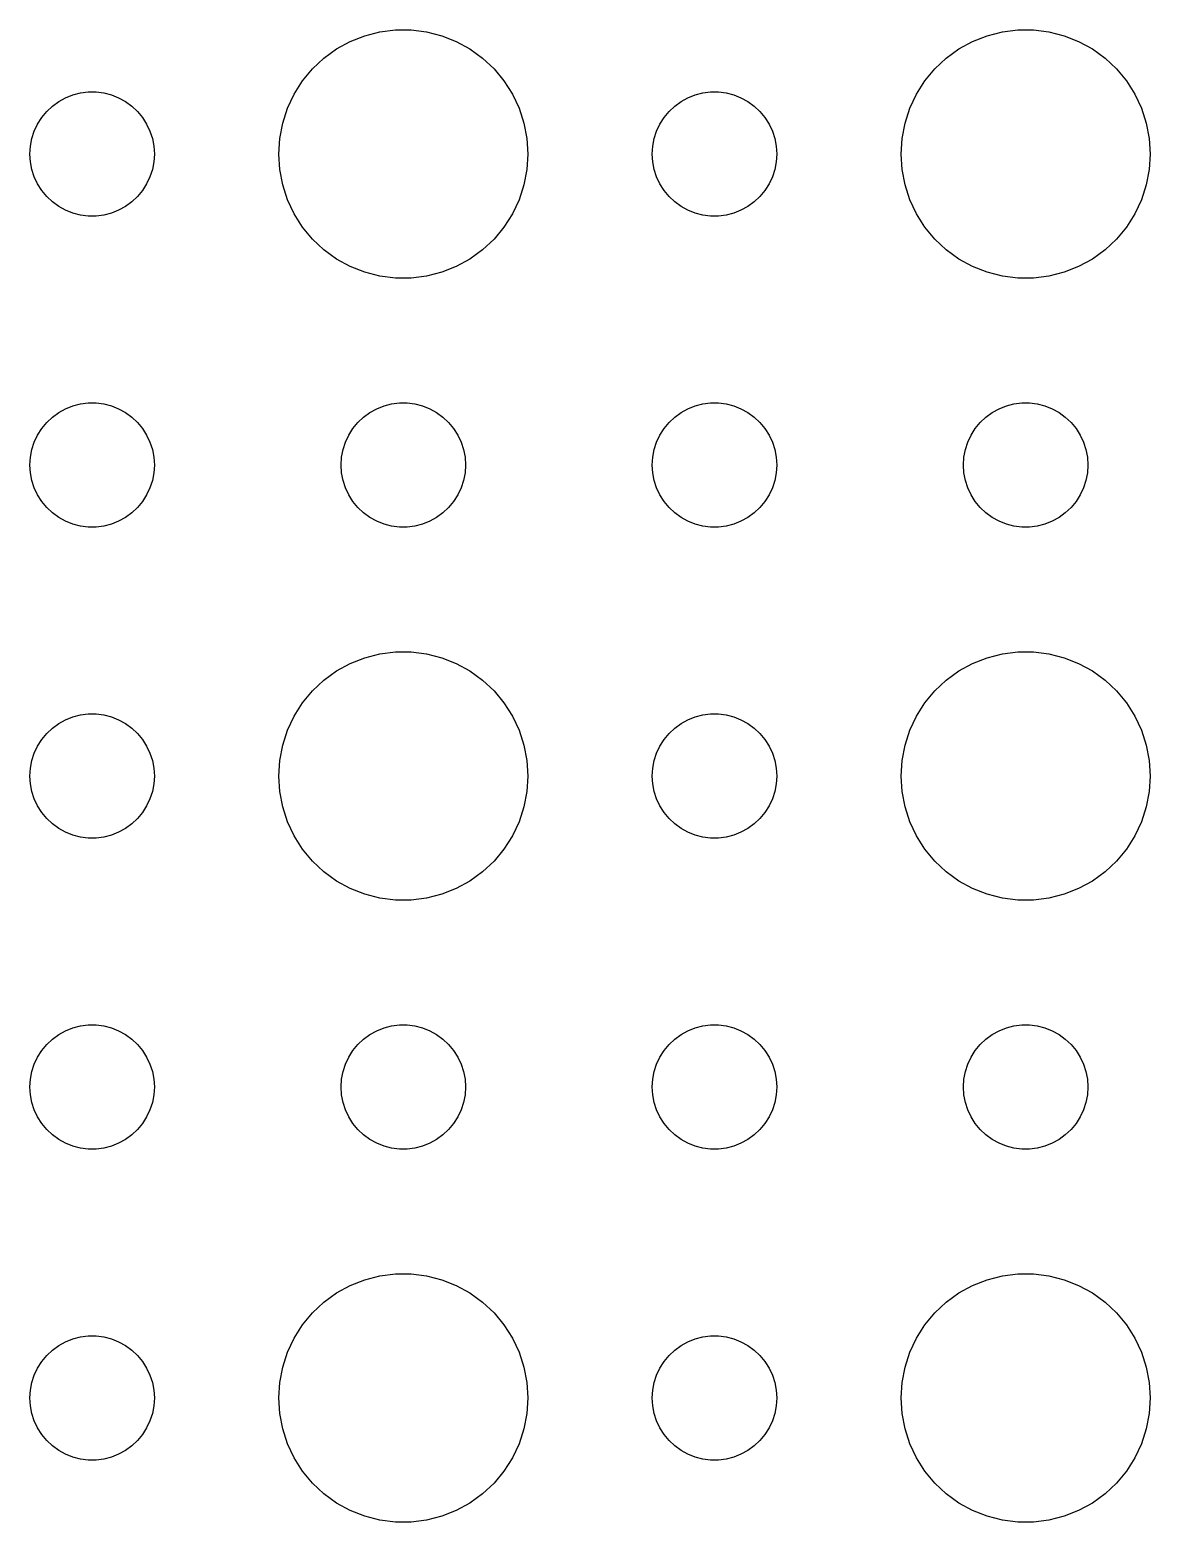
# Model space of a CAD drawing. Header units: metres. Extents: x -157 to 157, y -157 to 157.
# Drawn here: x -114 to -87, y -77.99 to -42.01 of the extents above; entities that cross this region are included whole.
import ezdxf

# ---------------------------------------------------------------- set-up
doc = ezdxf.new("R2010")
doc.units = ezdxf.units.M

msp = doc.modelspace()

# ---------------------------------------------------------------- linework, layer by layer
for p, q in [((-105.927, -42.1468), (-105.562, -42.0531)), ((-105.562, -42.0531), (-105.188, -42.0059)), ((-105.188, -42.0059), (-104.812, -42.0059)), ((-104.812, -42.0059), (-104.438, -42.0531)), ((-104.438, -42.0531), (-104.073, -42.1468)), ((-90.927, -42.1468), (-90.5621, -42.0531)), ((-90.5621, -42.0531), (-90.1884, -42.0059)), ((-90.1884, -42.0059), (-89.8116, -42.0059)), ((-89.8116, -42.0059), (-89.4379, -42.0531)), ((-89.4379, -42.0531), (-89.073, -42.1468)), ((-106.607, -42.467), (-106.277, -42.2855)), ((-106.277, -42.2855), (-105.927, -42.1468)), ((-104.073, -42.1468), (-103.723, -42.2855)), ((-103.723, -42.2855), (-103.393, -42.467)), ((-91.6075, -42.467), (-91.2773, -42.2855)), ((-91.2773, -42.2855), (-90.927, -42.1468)), ((-89.073, -42.1468), (-88.7227, -42.2855)), ((-88.7227, -42.2855), (-88.3925, -42.467)), ((-107.187, -42.9464), (-106.912, -42.6885)), ((-106.912, -42.6885), (-106.607, -42.467)), ((-103.393, -42.467), (-103.088, -42.6885)), ((-103.088, -42.6885), (-102.813, -42.9464)), ((-92.1869, -42.9464), (-91.9123, -42.6885)), ((-91.9123, -42.6885), (-91.6075, -42.467)), ((-88.3925, -42.467), (-88.0877, -42.6885)), ((-88.0877, -42.6885), (-87.8131, -42.9464)), ((-107.427, -43.2366), (-107.187, -42.9464)), ((-102.813, -42.9464), (-102.573, -43.2366)), ((-92.427, -43.2366), (-92.1869, -42.9464)), ((-87.8131, -42.9464), (-87.573, -43.2366)), ((-112.964, -43.5734), (-112.781, -43.5266)), ((-112.781, -43.5266), (-112.594, -43.503)), ((-112.594, -43.503), (-112.406, -43.503)), ((-112.406, -43.503), (-112.219, -43.5266)), ((-112.219, -43.5266), (-112.036, -43.5734)), ((-107.629, -43.5547), (-107.427, -43.2366)), ((-102.573, -43.2366), (-102.371, -43.5547)), ((-97.9635, -43.5734), (-97.7811, -43.5266)), ((-97.7811, -43.5266), (-97.5942, -43.503)), ((-97.5942, -43.503), (-97.4058, -43.503)), ((-97.4058, -43.503), (-97.2189, -43.5266)), ((-97.2189, -43.5266), (-97.0365, -43.5734)), ((-92.6289, -43.5547), (-92.427, -43.2366)), ((-87.573, -43.2366), (-87.3711, -43.5547)), ((-113.593, -43.9732), (-113.456, -43.8442)), ((-113.456, -43.8442), (-113.304, -43.7335)), ((-113.304, -43.7335), (-113.139, -43.6428)), ((-113.139, -43.6428), (-112.964, -43.5734)), ((-112.036, -43.5734), (-111.861, -43.6428)), ((-111.861, -43.6428), (-111.696, -43.7335)), ((-111.696, -43.7335), (-111.544, -43.8442)), ((-111.544, -43.8442), (-111.407, -43.9732)), ((-107.906, -44.2539), (-107.789, -43.8956)), ((-107.789, -43.8956), (-107.629, -43.5547)), ((-102.371, -43.5547), (-102.211, -43.8956)), ((-102.211, -43.8956), (-102.094, -44.2539)), ((-98.5934, -43.9732), (-98.4561, -43.8442)), ((-98.4561, -43.8442), (-98.3037, -43.7335)), ((-98.3037, -43.7335), (-98.1387, -43.6428)), ((-98.1387, -43.6428), (-97.9635, -43.5734)), ((-97.0365, -43.5734), (-96.8613, -43.6428)), ((-96.8613, -43.6428), (-96.6963, -43.7335)), ((-96.6963, -43.7335), (-96.5439, -43.8442)), ((-96.5439, -43.8442), (-96.4065, -43.9732)), ((-92.9057, -44.2539), (-92.7893, -43.8956)), ((-92.7893, -43.8956), (-92.6289, -43.5547)), ((-87.3711, -43.5547), (-87.2107, -43.8956)), ((-87.2107, -43.8956), (-87.0943, -44.2539)), ((-113.814, -44.2774), (-113.714, -44.1183)), ((-113.714, -44.1183), (-113.593, -43.9732)), ((-111.407, -43.9732), (-111.286, -44.1183)), ((-111.286, -44.1183), (-111.186, -44.2774)), ((-107.976, -44.624), (-107.906, -44.2539)), ((-102.094, -44.2539), (-102.024, -44.624)), ((-98.8145, -44.2774), (-98.7135, -44.1183)), ((-98.7135, -44.1183), (-98.5934, -43.9732)), ((-96.4065, -43.9732), (-96.2865, -44.1183)), ((-96.2865, -44.1183), (-96.1855, -44.2774)), ((-92.9763, -44.624), (-92.9057, -44.2539)), ((-87.0943, -44.2539), (-87.0237, -44.624)), ((-113.953, -44.627), (-113.895, -44.4478)), ((-113.895, -44.4478), (-113.814, -44.2774)), ((-111.186, -44.2774), (-111.105, -44.4478)), ((-111.105, -44.4478), (-111.047, -44.627)), ((-108, -45), (-107.976, -44.624)), ((-102.024, -44.624), (-102, -45)), ((-98.9529, -44.627), (-98.8947, -44.4478)), ((-98.8947, -44.4478), (-98.8145, -44.2774)), ((-96.1855, -44.2774), (-96.1053, -44.4478)), ((-96.1053, -44.4478), (-96.0471, -44.627)), ((-93, -45), (-92.9763, -44.624)), ((-87.0237, -44.624), (-87, -45)), ((-114, -45), (-113.988, -44.812)), ((-113.988, -44.812), (-113.953, -44.627)), ((-111.047, -44.627), (-111.012, -44.812)), ((-111.012, -44.812), (-111, -45)), ((-99, -45), (-98.9882, -44.812)), ((-98.9882, -44.812), (-98.9529, -44.627)), ((-96.0471, -44.627), (-96.0118, -44.812)), ((-96.0118, -44.812), (-96, -45)), ((-113.988, -45.188), (-114, -45)), ((-113.953, -45.373), (-113.988, -45.188)), ((-111.012, -45.188), (-111.047, -45.373)), ((-111, -45), (-111.012, -45.188)), ((-107.976, -45.376), (-108, -45)), ((-102, -45), (-102.024, -45.376)), ((-98.9882, -45.188), (-99, -45)), ((-98.9529, -45.373), (-98.9882, -45.188)), ((-96.0118, -45.188), (-96.0471, -45.373)), ((-96, -45), (-96.0118, -45.188)), ((-92.9763, -45.376), (-93, -45)), ((-87, -45), (-87.0237, -45.376)), ((-113.895, -45.5522), (-113.953, -45.373)), ((-113.814, -45.7226), (-113.895, -45.5522)), ((-111.105, -45.5522), (-111.186, -45.7226)), ((-111.047, -45.373), (-111.105, -45.5522)), ((-107.906, -45.7461), (-107.976, -45.376)), ((-102.024, -45.376), (-102.094, -45.7461)), ((-98.8947, -45.5522), (-98.9529, -45.373)), ((-98.8145, -45.7226), (-98.8947, -45.5522)), ((-96.1053, -45.5522), (-96.1855, -45.7226)), ((-96.0471, -45.373), (-96.1053, -45.5522)), ((-92.9057, -45.7461), (-92.9763, -45.376)), ((-87.0237, -45.376), (-87.0943, -45.7461)), ((-113.714, -45.8817), (-113.814, -45.7226)), ((-113.593, -46.0268), (-113.714, -45.8817)), ((-113.456, -46.1558), (-113.593, -46.0268)), ((-111.407, -46.0268), (-111.544, -46.1558)), ((-111.286, -45.8817), (-111.407, -46.0268)), ((-111.186, -45.7226), (-111.286, -45.8817)), ((-107.789, -46.1044), (-107.906, -45.7461)), ((-102.094, -45.7461), (-102.211, -46.1044)), ((-98.7135, -45.8817), (-98.8145, -45.7226)), ((-98.5934, -46.0268), (-98.7135, -45.8817)), ((-98.4561, -46.1558), (-98.5934, -46.0268)), ((-96.4065, -46.0268), (-96.5439, -46.1558)), ((-96.2865, -45.8817), (-96.4065, -46.0268)), ((-96.1855, -45.7226), (-96.2865, -45.8817)), ((-92.7893, -46.1044), (-92.9057, -45.7461)), ((-87.0943, -45.7461), (-87.2107, -46.1044)), ((-113.304, -46.2665), (-113.456, -46.1558)), ((-113.139, -46.3572), (-113.304, -46.2665)), ((-112.964, -46.4266), (-113.139, -46.3572)), ((-111.861, -46.3572), (-112.036, -46.4266)), ((-111.696, -46.2665), (-111.861, -46.3572)), ((-111.544, -46.1558), (-111.696, -46.2665)), ((-107.629, -46.4453), (-107.789, -46.1044)), ((-102.211, -46.1044), (-102.371, -46.4453)), ((-98.3037, -46.2665), (-98.4561, -46.1558)), ((-98.1387, -46.3572), (-98.3037, -46.2665)), ((-97.9635, -46.4266), (-98.1387, -46.3572)), ((-96.8613, -46.3572), (-97.0365, -46.4266)), ((-96.6963, -46.2665), (-96.8613, -46.3572)), ((-96.5439, -46.1558), (-96.6963, -46.2665)), ((-92.6289, -46.4453), (-92.7893, -46.1044)), ((-87.2107, -46.1044), (-87.3711, -46.4453)), ((-112.781, -46.4734), (-112.964, -46.4266)), ((-112.594, -46.497), (-112.781, -46.4734)), ((-112.406, -46.497), (-112.594, -46.497)), ((-112.219, -46.4734), (-112.406, -46.497)), ((-112.036, -46.4266), (-112.219, -46.4734)), ((-107.427, -46.7634), (-107.629, -46.4453)), ((-107.187, -47.0536), (-107.427, -46.7634)), ((-102.573, -46.7634), (-102.813, -47.0536)), ((-102.371, -46.4453), (-102.573, -46.7634)), ((-97.7811, -46.4734), (-97.9635, -46.4266)), ((-97.5942, -46.497), (-97.7811, -46.4734)), ((-97.4058, -46.497), (-97.5942, -46.497)), ((-97.2189, -46.4734), (-97.4058, -46.497)), ((-97.0365, -46.4266), (-97.2189, -46.4734)), ((-92.427, -46.7634), (-92.6289, -46.4453)), ((-92.1869, -47.0536), (-92.427, -46.7634)), ((-87.573, -46.7634), (-87.8131, -47.0536)), ((-87.3711, -46.4453), (-87.573, -46.7634)), ((-106.912, -47.3115), (-107.187, -47.0536)), ((-102.813, -47.0536), (-103.088, -47.3115)), ((-91.9123, -47.3115), (-92.1869, -47.0536)), ((-87.8131, -47.0536), (-88.0877, -47.3115)), ((-106.607, -47.533), (-106.912, -47.3115)), ((-103.088, -47.3115), (-103.393, -47.533)), ((-91.6075, -47.533), (-91.9123, -47.3115)), ((-88.0877, -47.3115), (-88.3925, -47.533)), ((-106.277, -47.7145), (-106.607, -47.533)), ((-105.927, -47.8532), (-106.277, -47.7145)), ((-105.562, -47.9469), (-105.927, -47.8532)), ((-104.073, -47.8532), (-104.438, -47.9469)), ((-103.723, -47.7145), (-104.073, -47.8532)), ((-103.393, -47.533), (-103.723, -47.7145)), ((-91.2773, -47.7145), (-91.6075, -47.533)), ((-90.927, -47.8532), (-91.2773, -47.7145)), ((-90.5621, -47.9469), (-90.927, -47.8532)), ((-89.073, -47.8532), (-89.4379, -47.9469)), ((-88.7227, -47.7145), (-89.073, -47.8532)), ((-88.3925, -47.533), (-88.7227, -47.7145)), ((-105.188, -47.9941), (-105.562, -47.9469)), ((-104.812, -47.9941), (-105.188, -47.9941)), ((-104.438, -47.9469), (-104.812, -47.9941)), ((-90.1884, -47.9941), (-90.5621, -47.9469)), ((-89.8116, -47.9941), (-90.1884, -47.9941)), ((-89.4379, -47.9469), (-89.8116, -47.9941)), ((-113.139, -51.1428), (-112.964, -51.0734)), ((-112.964, -51.0734), (-112.781, -51.0266)), ((-112.781, -51.0266), (-112.594, -51.003)), ((-112.594, -51.003), (-112.406, -51.003)), ((-112.406, -51.003), (-112.219, -51.0266)), ((-112.219, -51.0266), (-112.036, -51.0734)), ((-112.036, -51.0734), (-111.861, -51.1428)), ((-105.639, -51.1428), (-105.464, -51.0734)), ((-105.464, -51.0734), (-105.281, -51.0266)), ((-105.281, -51.0266), (-105.094, -51.003)), ((-105.094, -51.003), (-104.906, -51.003)), ((-104.906, -51.003), (-104.719, -51.0266)), ((-104.719, -51.0266), (-104.536, -51.0734)), ((-104.536, -51.0734), (-104.361, -51.1428)), ((-98.1387, -51.1428), (-97.9635, -51.0734)), ((-97.9635, -51.0734), (-97.7811, -51.0266)), ((-97.7811, -51.0266), (-97.5942, -51.003)), ((-97.5942, -51.003), (-97.4058, -51.003)), ((-97.4058, -51.003), (-97.2189, -51.0266)), ((-97.2189, -51.0266), (-97.0365, -51.0734)), ((-97.0365, -51.0734), (-96.8613, -51.1428)), ((-90.6387, -51.1428), (-90.4635, -51.0734)), ((-90.4635, -51.0734), (-90.2811, -51.0266)), ((-90.2811, -51.0266), (-90.0942, -51.003)), ((-90.0942, -51.003), (-89.9058, -51.003)), ((-89.9058, -51.003), (-89.7189, -51.0266)), ((-89.7189, -51.0266), (-89.5365, -51.0734)), ((-89.5365, -51.0734), (-89.3613, -51.1428)), ((-113.593, -51.4732), (-113.456, -51.3442)), ((-113.456, -51.3442), (-113.304, -51.2335)), ((-113.304, -51.2335), (-113.139, -51.1428)), ((-111.861, -51.1428), (-111.696, -51.2335)), ((-111.696, -51.2335), (-111.544, -51.3442)), ((-111.544, -51.3442), (-111.407, -51.4732)), ((-106.093, -51.4732), (-105.956, -51.3442)), ((-105.956, -51.3442), (-105.804, -51.2335)), ((-105.804, -51.2335), (-105.639, -51.1428)), ((-104.361, -51.1428), (-104.196, -51.2335)), ((-104.196, -51.2335), (-104.044, -51.3442)), ((-104.044, -51.3442), (-103.907, -51.4732)), ((-98.5934, -51.4732), (-98.4561, -51.3442)), ((-98.4561, -51.3442), (-98.3037, -51.2335)), ((-98.3037, -51.2335), (-98.1387, -51.1428)), ((-96.8613, -51.1428), (-96.6963, -51.2335)), ((-96.6963, -51.2335), (-96.5439, -51.3442)), ((-96.5439, -51.3442), (-96.4065, -51.4732)), ((-91.0934, -51.4732), (-90.9561, -51.3442)), ((-90.9561, -51.3442), (-90.8037, -51.2335)), ((-90.8037, -51.2335), (-90.6387, -51.1428)), ((-89.3613, -51.1428), (-89.1963, -51.2335)), ((-89.1963, -51.2335), (-89.0439, -51.3442)), ((-89.0439, -51.3442), (-88.9065, -51.4732)), ((-113.895, -51.9478), (-113.814, -51.7774)), ((-113.814, -51.7774), (-113.714, -51.6183)), ((-113.714, -51.6183), (-113.593, -51.4732)), ((-111.407, -51.4732), (-111.286, -51.6183)), ((-111.286, -51.6183), (-111.186, -51.7774)), ((-111.186, -51.7774), (-111.105, -51.9478)), ((-106.395, -51.9478), (-106.314, -51.7774)), ((-106.314, -51.7774), (-106.214, -51.6183)), ((-106.214, -51.6183), (-106.093, -51.4732)), ((-103.907, -51.4732), (-103.786, -51.6183)), ((-103.786, -51.6183), (-103.686, -51.7774)), ((-103.686, -51.7774), (-103.605, -51.9478)), ((-98.8947, -51.9478), (-98.8145, -51.7774)), ((-98.8145, -51.7774), (-98.7135, -51.6183)), ((-98.7135, -51.6183), (-98.5934, -51.4732)), ((-96.4065, -51.4732), (-96.2865, -51.6183)), ((-96.2865, -51.6183), (-96.1855, -51.7774)), ((-96.1855, -51.7774), (-96.1053, -51.9478)), ((-91.3947, -51.9478), (-91.3145, -51.7774)), ((-91.3145, -51.7774), (-91.2135, -51.6183)), ((-91.2135, -51.6183), (-91.0934, -51.4732)), ((-88.9065, -51.4732), (-88.7865, -51.6183)), ((-88.7865, -51.6183), (-88.6855, -51.7774)), ((-88.6855, -51.7774), (-88.6053, -51.9478)), ((-113.988, -52.312), (-113.953, -52.127)), ((-113.953, -52.127), (-113.895, -51.9478)), ((-111.105, -51.9478), (-111.047, -52.127)), ((-111.047, -52.127), (-111.012, -52.312)), ((-106.488, -52.312), (-106.453, -52.127)), ((-106.453, -52.127), (-106.395, -51.9478)), ((-103.605, -51.9478), (-103.547, -52.127)), ((-103.547, -52.127), (-103.512, -52.312)), ((-98.9882, -52.312), (-98.9529, -52.127)), ((-98.9529, -52.127), (-98.8947, -51.9478)), ((-96.1053, -51.9478), (-96.0471, -52.127)), ((-96.0471, -52.127), (-96.0118, -52.312)), ((-91.4882, -52.312), (-91.4529, -52.127)), ((-91.4529, -52.127), (-91.3947, -51.9478)), ((-88.6053, -51.9478), (-88.5471, -52.127)), ((-88.5471, -52.127), (-88.5118, -52.312)), ((-114, -52.5), (-113.988, -52.312)), ((-113.988, -52.688), (-114, -52.5)), ((-111.012, -52.312), (-111, -52.5)), ((-111, -52.5), (-111.012, -52.688)), ((-106.5, -52.5), (-106.488, -52.312)), ((-106.488, -52.688), (-106.5, -52.5)), ((-103.512, -52.312), (-103.5, -52.5)), ((-103.5, -52.5), (-103.512, -52.688)), ((-99, -52.5), (-98.9882, -52.312)), ((-98.9882, -52.688), (-99, -52.5)), ((-96.0118, -52.312), (-96, -52.5)), ((-96, -52.5), (-96.0118, -52.688)), ((-91.5, -52.5), (-91.4882, -52.312)), ((-91.4882, -52.688), (-91.5, -52.5)), ((-88.5118, -52.312), (-88.5, -52.5)), ((-88.5, -52.5), (-88.5118, -52.688)), ((-113.953, -52.873), (-113.988, -52.688)), ((-113.895, -53.0522), (-113.953, -52.873)), ((-111.047, -52.873), (-111.105, -53.0522)), ((-111.012, -52.688), (-111.047, -52.873)), ((-106.453, -52.873), (-106.488, -52.688)), ((-106.395, -53.0522), (-106.453, -52.873)), ((-103.547, -52.873), (-103.605, -53.0522)), ((-103.512, -52.688), (-103.547, -52.873)), ((-98.9529, -52.873), (-98.9882, -52.688)), ((-98.8947, -53.0522), (-98.9529, -52.873)), ((-96.0471, -52.873), (-96.1053, -53.0522)), ((-96.0118, -52.688), (-96.0471, -52.873)), ((-91.4529, -52.873), (-91.4882, -52.688)), ((-91.3947, -53.0522), (-91.4529, -52.873)), ((-88.5471, -52.873), (-88.6053, -53.0522)), ((-88.5118, -52.688), (-88.5471, -52.873)), ((-113.814, -53.2226), (-113.895, -53.0522)), ((-113.714, -53.3817), (-113.814, -53.2226)), ((-111.186, -53.2226), (-111.286, -53.3817)), ((-111.105, -53.0522), (-111.186, -53.2226)), ((-106.314, -53.2226), (-106.395, -53.0522)), ((-106.214, -53.3817), (-106.314, -53.2226)), ((-103.686, -53.2226), (-103.786, -53.3817)), ((-103.605, -53.0522), (-103.686, -53.2226)), ((-98.8145, -53.2226), (-98.8947, -53.0522)), ((-98.7135, -53.3817), (-98.8145, -53.2226)), ((-96.1855, -53.2226), (-96.2865, -53.3817)), ((-96.1053, -53.0522), (-96.1855, -53.2226)), ((-91.3145, -53.2226), (-91.3947, -53.0522)), ((-91.2135, -53.3817), (-91.3145, -53.2226)), ((-88.6855, -53.2226), (-88.7865, -53.3817)), ((-88.6053, -53.0522), (-88.6855, -53.2226)), ((-113.593, -53.5268), (-113.714, -53.3817)), ((-113.456, -53.6558), (-113.593, -53.5268)), ((-111.407, -53.5268), (-111.544, -53.6558)), ((-111.286, -53.3817), (-111.407, -53.5268)), ((-106.093, -53.5268), (-106.214, -53.3817)), ((-105.956, -53.6558), (-106.093, -53.5268)), ((-103.907, -53.5268), (-104.044, -53.6558)), ((-103.786, -53.3817), (-103.907, -53.5268)), ((-98.5934, -53.5268), (-98.7135, -53.3817)), ((-98.4561, -53.6558), (-98.5934, -53.5268)), ((-96.4065, -53.5268), (-96.5439, -53.6558)), ((-96.2865, -53.3817), (-96.4065, -53.5268)), ((-91.0934, -53.5268), (-91.2135, -53.3817)), ((-90.9561, -53.6558), (-91.0934, -53.5268)), ((-88.9065, -53.5268), (-89.0439, -53.6558)), ((-88.7865, -53.3817), (-88.9065, -53.5268)), ((-113.304, -53.7665), (-113.456, -53.6558)), ((-113.139, -53.8572), (-113.304, -53.7665)), ((-112.964, -53.9266), (-113.139, -53.8572)), ((-112.781, -53.9734), (-112.964, -53.9266)), ((-112.594, -53.997), (-112.781, -53.9734)), ((-112.219, -53.9734), (-112.406, -53.997)), ((-112.036, -53.9266), (-112.219, -53.9734)), ((-111.861, -53.8572), (-112.036, -53.9266)), ((-111.696, -53.7665), (-111.861, -53.8572)), ((-111.544, -53.6558), (-111.696, -53.7665)), ((-105.804, -53.7665), (-105.956, -53.6558)), ((-105.639, -53.8572), (-105.804, -53.7665)), ((-105.464, -53.9266), (-105.639, -53.8572)), ((-105.281, -53.9734), (-105.464, -53.9266)), ((-105.094, -53.997), (-105.281, -53.9734)), ((-104.719, -53.9734), (-104.906, -53.997)), ((-104.536, -53.9266), (-104.719, -53.9734)), ((-104.361, -53.8572), (-104.536, -53.9266)), ((-104.196, -53.7665), (-104.361, -53.8572)), ((-104.044, -53.6558), (-104.196, -53.7665)), ((-98.3037, -53.7665), (-98.4561, -53.6558)), ((-98.1387, -53.8572), (-98.3037, -53.7665)), ((-97.9635, -53.9266), (-98.1387, -53.8572)), ((-97.7811, -53.9734), (-97.9635, -53.9266)), ((-97.5942, -53.997), (-97.7811, -53.9734)), ((-97.2189, -53.9734), (-97.4058, -53.997)), ((-97.0365, -53.9266), (-97.2189, -53.9734)), ((-96.8613, -53.8572), (-97.0365, -53.9266)), ((-96.6963, -53.7665), (-96.8613, -53.8572)), ((-96.5439, -53.6558), (-96.6963, -53.7665)), ((-90.8037, -53.7665), (-90.9561, -53.6558)), ((-90.6387, -53.8572), (-90.8037, -53.7665)), ((-90.4635, -53.9266), (-90.6387, -53.8572)), ((-90.2811, -53.9734), (-90.4635, -53.9266)), ((-90.0942, -53.997), (-90.2811, -53.9734)), ((-89.7189, -53.9734), (-89.9058, -53.997)), ((-89.5365, -53.9266), (-89.7189, -53.9734)), ((-89.3613, -53.8572), (-89.5365, -53.9266)), ((-89.1963, -53.7665), (-89.3613, -53.8572)), ((-89.0439, -53.6558), (-89.1963, -53.7665)), ((-112.406, -53.997), (-112.594, -53.997)), ((-104.906, -53.997), (-105.094, -53.997)), ((-97.4058, -53.997), (-97.5942, -53.997)), ((-89.9058, -53.997), (-90.0942, -53.997)), ((-106.277, -57.2855), (-105.927, -57.1468)), ((-105.927, -57.1468), (-105.562, -57.0531)), ((-105.562, -57.0531), (-105.188, -57.0059)), ((-105.188, -57.0059), (-104.812, -57.0059)), ((-104.812, -57.0059), (-104.438, -57.0531)), ((-104.438, -57.0531), (-104.073, -57.1468)), ((-104.073, -57.1468), (-103.723, -57.2855)), ((-91.2773, -57.2855), (-90.927, -57.1468)), ((-90.927, -57.1468), (-90.5621, -57.0531)), ((-90.5621, -57.0531), (-90.1884, -57.0059)), ((-90.1884, -57.0059), (-89.8116, -57.0059)), ((-89.8116, -57.0059), (-89.4379, -57.0531)), ((-89.4379, -57.0531), (-89.073, -57.1468)), ((-89.073, -57.1468), (-88.7227, -57.2855)), ((-106.912, -57.6885), (-106.607, -57.467)), ((-106.607, -57.467), (-106.277, -57.2855)), ((-103.723, -57.2855), (-103.393, -57.467)), ((-103.393, -57.467), (-103.088, -57.6885)), ((-91.9123, -57.6885), (-91.6075, -57.467)), ((-91.6075, -57.467), (-91.2773, -57.2855)), ((-88.7227, -57.2855), (-88.3925, -57.467)), ((-88.3925, -57.467), (-88.0877, -57.6885)), ((-107.187, -57.9464), (-106.912, -57.6885)), ((-103.088, -57.6885), (-102.813, -57.9464)), ((-92.1869, -57.9464), (-91.9123, -57.6885)), ((-88.0877, -57.6885), (-87.8131, -57.9464)), ((-107.629, -58.5547), (-107.427, -58.2366)), ((-107.427, -58.2366), (-107.187, -57.9464)), ((-102.813, -57.9464), (-102.573, -58.2366)), ((-102.573, -58.2366), (-102.371, -58.5547)), ((-92.6289, -58.5547), (-92.427, -58.2366)), ((-92.427, -58.2366), (-92.1869, -57.9464)), ((-87.8131, -57.9464), (-87.573, -58.2366)), ((-87.573, -58.2366), (-87.3711, -58.5547)), ((-113.304, -58.7335), (-113.139, -58.6428)), ((-113.139, -58.6428), (-112.964, -58.5734)), ((-112.964, -58.5734), (-112.781, -58.5266)), ((-112.781, -58.5266), (-112.594, -58.503)), ((-112.594, -58.503), (-112.406, -58.503)), ((-112.406, -58.503), (-112.219, -58.5266)), ((-112.219, -58.5266), (-112.036, -58.5734)), ((-112.036, -58.5734), (-111.861, -58.6428)), ((-111.861, -58.6428), (-111.696, -58.7335)), ((-107.789, -58.8956), (-107.629, -58.5547)), ((-102.371, -58.5547), (-102.211, -58.8956)), ((-98.3037, -58.7335), (-98.1387, -58.6428)), ((-98.1387, -58.6428), (-97.9635, -58.5734)), ((-97.9635, -58.5734), (-97.7811, -58.5266)), ((-97.7811, -58.5266), (-97.5942, -58.503)), ((-97.5942, -58.503), (-97.4058, -58.503)), ((-97.4058, -58.503), (-97.2189, -58.5266)), ((-97.2189, -58.5266), (-97.0365, -58.5734)), ((-97.0365, -58.5734), (-96.8613, -58.6428)), ((-96.8613, -58.6428), (-96.6963, -58.7335)), ((-92.7893, -58.8956), (-92.6289, -58.5547)), ((-87.3711, -58.5547), (-87.2107, -58.8956)), ((-113.714, -59.1183), (-113.593, -58.9732)), ((-113.593, -58.9732), (-113.456, -58.8442)), ((-113.456, -58.8442), (-113.304, -58.7335)), ((-111.696, -58.7335), (-111.544, -58.8442)), ((-111.544, -58.8442), (-111.407, -58.9732)), ((-111.407, -58.9732), (-111.286, -59.1183)), ((-107.906, -59.2539), (-107.789, -58.8956)), ((-102.211, -58.8956), (-102.094, -59.2539)), ((-98.7135, -59.1183), (-98.5934, -58.9732)), ((-98.5934, -58.9732), (-98.4561, -58.8442)), ((-98.4561, -58.8442), (-98.3037, -58.7335)), ((-96.6963, -58.7335), (-96.5439, -58.8442)), ((-96.5439, -58.8442), (-96.4065, -58.9732)), ((-96.4065, -58.9732), (-96.2865, -59.1183)), ((-92.9057, -59.2539), (-92.7893, -58.8956)), ((-87.2107, -58.8956), (-87.0943, -59.2539)), ((-113.895, -59.4478), (-113.814, -59.2774)), ((-113.814, -59.2774), (-113.714, -59.1183)), ((-111.286, -59.1183), (-111.186, -59.2774)), ((-111.186, -59.2774), (-111.105, -59.4478)), ((-107.976, -59.624), (-107.906, -59.2539)), ((-102.094, -59.2539), (-102.024, -59.624)), ((-98.8947, -59.4478), (-98.8145, -59.2774)), ((-98.8145, -59.2774), (-98.7135, -59.1183)), ((-96.2865, -59.1183), (-96.1855, -59.2774)), ((-96.1855, -59.2774), (-96.1053, -59.4478)), ((-92.9763, -59.624), (-92.9057, -59.2539)), ((-87.0943, -59.2539), (-87.0237, -59.624)), ((-113.988, -59.812), (-113.953, -59.627)), ((-113.953, -59.627), (-113.895, -59.4478)), ((-111.105, -59.4478), (-111.047, -59.627)), ((-111.047, -59.627), (-111.012, -59.812)), ((-108, -60), (-107.976, -59.624)), ((-102.024, -59.624), (-102, -60)), ((-98.9882, -59.812), (-98.9529, -59.627)), ((-98.9529, -59.627), (-98.8947, -59.4478)), ((-96.1053, -59.4478), (-96.0471, -59.627)), ((-96.0471, -59.627), (-96.0118, -59.812)), ((-93, -60), (-92.9763, -59.624)), ((-87.0237, -59.624), (-87, -60)), ((-114, -60), (-113.988, -59.812)), ((-113.988, -60.188), (-114, -60)), ((-111.012, -59.812), (-111, -60)), ((-111, -60), (-111.012, -60.188)), ((-107.976, -60.376), (-108, -60)), ((-102, -60), (-102.024, -60.376)), ((-99, -60), (-98.9882, -59.812)), ((-98.9882, -60.188), (-99, -60)), ((-96.0118, -59.812), (-96, -60)), ((-96, -60), (-96.0118, -60.188)), ((-92.9763, -60.376), (-93, -60)), ((-87, -60), (-87.0237, -60.376)), ((-113.953, -60.373), (-113.988, -60.188)), ((-113.895, -60.5522), (-113.953, -60.373)), ((-111.047, -60.373), (-111.105, -60.5522)), ((-111.012, -60.188), (-111.047, -60.373)), ((-107.906, -60.7461), (-107.976, -60.376)), ((-102.024, -60.376), (-102.094, -60.7461)), ((-98.9529, -60.373), (-98.9882, -60.188)), ((-98.8947, -60.5522), (-98.9529, -60.373)), ((-96.0471, -60.373), (-96.1053, -60.5522)), ((-96.0118, -60.188), (-96.0471, -60.373)), ((-92.9057, -60.7461), (-92.9763, -60.376)), ((-87.0237, -60.376), (-87.0943, -60.7461)), ((-113.814, -60.7226), (-113.895, -60.5522)), ((-113.714, -60.8817), (-113.814, -60.7226)), ((-111.186, -60.7226), (-111.286, -60.8817)), ((-111.105, -60.5522), (-111.186, -60.7226)), ((-107.789, -61.1044), (-107.906, -60.7461)), ((-102.094, -60.7461), (-102.211, -61.1044)), ((-98.8145, -60.7226), (-98.8947, -60.5522)), ((-98.7135, -60.8817), (-98.8145, -60.7226)), ((-96.1855, -60.7226), (-96.2865, -60.8817)), ((-96.1053, -60.5522), (-96.1855, -60.7226)), ((-92.7893, -61.1044), (-92.9057, -60.7461)), ((-87.0943, -60.7461), (-87.2107, -61.1044)), ((-113.593, -61.0268), (-113.714, -60.8817)), ((-113.456, -61.1558), (-113.593, -61.0268)), ((-113.304, -61.2665), (-113.456, -61.1558)), ((-111.544, -61.1558), (-111.696, -61.2665)), ((-111.407, -61.0268), (-111.544, -61.1558)), ((-111.286, -60.8817), (-111.407, -61.0268)), ((-107.629, -61.4453), (-107.789, -61.1044)), ((-102.211, -61.1044), (-102.371, -61.4453)), ((-98.5934, -61.0268), (-98.7135, -60.8817)), ((-98.4561, -61.1558), (-98.5934, -61.0268)), ((-98.3037, -61.2665), (-98.4561, -61.1558)), ((-96.5439, -61.1558), (-96.6963, -61.2665)), ((-96.4065, -61.0268), (-96.5439, -61.1558)), ((-96.2865, -60.8817), (-96.4065, -61.0268)), ((-92.6289, -61.4453), (-92.7893, -61.1044)), ((-87.2107, -61.1044), (-87.3711, -61.4453)), ((-113.139, -61.3572), (-113.304, -61.2665)), ((-112.964, -61.4266), (-113.139, -61.3572)), ((-112.781, -61.4734), (-112.964, -61.4266)), ((-112.594, -61.497), (-112.781, -61.4734)), ((-112.406, -61.497), (-112.594, -61.497)), ((-112.219, -61.4734), (-112.406, -61.497)), ((-112.036, -61.4266), (-112.219, -61.4734)), ((-111.861, -61.3572), (-112.036, -61.4266)), ((-111.696, -61.2665), (-111.861, -61.3572)), ((-107.427, -61.7634), (-107.629, -61.4453)), ((-102.371, -61.4453), (-102.573, -61.7634)), ((-98.1387, -61.3572), (-98.3037, -61.2665)), ((-97.9635, -61.4266), (-98.1387, -61.3572)), ((-97.7811, -61.4734), (-97.9635, -61.4266)), ((-97.5942, -61.497), (-97.7811, -61.4734)), ((-97.4058, -61.497), (-97.5942, -61.497)), ((-97.2189, -61.4734), (-97.4058, -61.497)), ((-97.0365, -61.4266), (-97.2189, -61.4734)), ((-96.8613, -61.3572), (-97.0365, -61.4266)), ((-96.6963, -61.2665), (-96.8613, -61.3572)), ((-92.427, -61.7634), (-92.6289, -61.4453)), ((-87.3711, -61.4453), (-87.573, -61.7634)), ((-107.187, -62.0536), (-107.427, -61.7634)), ((-102.573, -61.7634), (-102.813, -62.0536)), ((-92.1869, -62.0536), (-92.427, -61.7634)), ((-87.573, -61.7634), (-87.8131, -62.0536)), ((-106.912, -62.3115), (-107.187, -62.0536)), ((-102.813, -62.0536), (-103.088, -62.3115)), ((-91.9123, -62.3115), (-92.1869, -62.0536)), ((-87.8131, -62.0536), (-88.0877, -62.3115)), ((-106.607, -62.533), (-106.912, -62.3115)), ((-106.277, -62.7145), (-106.607, -62.533)), ((-103.393, -62.533), (-103.723, -62.7145)), ((-103.088, -62.3115), (-103.393, -62.533)), ((-91.6075, -62.533), (-91.9123, -62.3115)), ((-91.2773, -62.7145), (-91.6075, -62.533)), ((-88.3925, -62.533), (-88.7227, -62.7145)), ((-88.0877, -62.3115), (-88.3925, -62.533)), ((-105.927, -62.8532), (-106.277, -62.7145)), ((-105.562, -62.9469), (-105.927, -62.8532)), ((-105.188, -62.9941), (-105.562, -62.9469)), ((-104.438, -62.9469), (-104.812, -62.9941)), ((-104.073, -62.8532), (-104.438, -62.9469)), ((-103.723, -62.7145), (-104.073, -62.8532)), ((-90.927, -62.8532), (-91.2773, -62.7145)), ((-90.5621, -62.9469), (-90.927, -62.8532)), ((-90.1884, -62.9941), (-90.5621, -62.9469)), ((-89.4379, -62.9469), (-89.8116, -62.9941)), ((-89.073, -62.8532), (-89.4379, -62.9469)), ((-88.7227, -62.7145), (-89.073, -62.8532)), ((-104.812, -62.9941), (-105.188, -62.9941)), ((-89.8116, -62.9941), (-90.1884, -62.9941)), ((-113.304, -66.2335), (-113.139, -66.1428)), ((-113.139, -66.1428), (-112.964, -66.0734)), ((-112.964, -66.0734), (-112.781, -66.0266)), ((-112.781, -66.0266), (-112.594, -66.003)), ((-112.594, -66.003), (-112.406, -66.003)), ((-112.406, -66.003), (-112.219, -66.0266)), ((-112.219, -66.0266), (-112.036, -66.0734)), ((-112.036, -66.0734), (-111.861, -66.1428)), ((-111.861, -66.1428), (-111.696, -66.2335)), ((-105.804, -66.2335), (-105.639, -66.1428)), ((-105.639, -66.1428), (-105.464, -66.0734)), ((-105.464, -66.0734), (-105.281, -66.0266)), ((-105.281, -66.0266), (-105.094, -66.003)), ((-105.094, -66.003), (-104.906, -66.003)), ((-104.906, -66.003), (-104.719, -66.0266)), ((-104.719, -66.0266), (-104.536, -66.0734)), ((-104.536, -66.0734), (-104.361, -66.1428)), ((-104.361, -66.1428), (-104.196, -66.2335)), ((-98.3037, -66.2335), (-98.1387, -66.1428)), ((-98.1387, -66.1428), (-97.9635, -66.0734)), ((-97.9635, -66.0734), (-97.7811, -66.0266)), ((-97.7811, -66.0266), (-97.5942, -66.003)), ((-97.5942, -66.003), (-97.4058, -66.003)), ((-97.4058, -66.003), (-97.2189, -66.0266)), ((-97.2189, -66.0266), (-97.0365, -66.0734)), ((-97.0365, -66.0734), (-96.8613, -66.1428)), ((-96.8613, -66.1428), (-96.6963, -66.2335)), ((-90.8037, -66.2335), (-90.6387, -66.1428)), ((-90.6387, -66.1428), (-90.4635, -66.0734)), ((-90.4635, -66.0734), (-90.2811, -66.0266)), ((-90.2811, -66.0266), (-90.0942, -66.003)), ((-90.0942, -66.003), (-89.9058, -66.003)), ((-89.9058, -66.003), (-89.7189, -66.0266)), ((-89.7189, -66.0266), (-89.5365, -66.0734)), ((-89.5365, -66.0734), (-89.3613, -66.1428)), ((-89.3613, -66.1428), (-89.1963, -66.2335)), ((-113.714, -66.6183), (-113.593, -66.4732)), ((-113.593, -66.4732), (-113.456, -66.3442)), ((-113.456, -66.3442), (-113.304, -66.2335)), ((-111.696, -66.2335), (-111.544, -66.3442)), ((-111.544, -66.3442), (-111.407, -66.4732)), ((-111.407, -66.4732), (-111.286, -66.6183)), ((-106.214, -66.6183), (-106.093, -66.4732)), ((-106.093, -66.4732), (-105.956, -66.3442)), ((-105.956, -66.3442), (-105.804, -66.2335)), ((-104.196, -66.2335), (-104.044, -66.3442)), ((-104.044, -66.3442), (-103.907, -66.4732)), ((-103.907, -66.4732), (-103.786, -66.6183)), ((-98.7135, -66.6183), (-98.5934, -66.4732)), ((-98.5934, -66.4732), (-98.4561, -66.3442)), ((-98.4561, -66.3442), (-98.3037, -66.2335)), ((-96.6963, -66.2335), (-96.5439, -66.3442)), ((-96.5439, -66.3442), (-96.4065, -66.4732)), ((-96.4065, -66.4732), (-96.2865, -66.6183)), ((-91.2135, -66.6183), (-91.0934, -66.4732)), ((-91.0934, -66.4732), (-90.9561, -66.3442)), ((-90.9561, -66.3442), (-90.8037, -66.2335)), ((-89.1963, -66.2335), (-89.0439, -66.3442)), ((-89.0439, -66.3442), (-88.9065, -66.4732)), ((-88.9065, -66.4732), (-88.7865, -66.6183)), ((-113.895, -66.9478), (-113.814, -66.7774)), ((-113.814, -66.7774), (-113.714, -66.6183)), ((-111.286, -66.6183), (-111.186, -66.7774)), ((-111.186, -66.7774), (-111.105, -66.9478)), ((-106.395, -66.9478), (-106.314, -66.7774)), ((-106.314, -66.7774), (-106.214, -66.6183)), ((-103.786, -66.6183), (-103.686, -66.7774)), ((-103.686, -66.7774), (-103.605, -66.9478)), ((-98.8947, -66.9478), (-98.8145, -66.7774)), ((-98.8145, -66.7774), (-98.7135, -66.6183)), ((-96.2865, -66.6183), (-96.1855, -66.7774)), ((-96.1855, -66.7774), (-96.1053, -66.9478)), ((-91.3947, -66.9478), (-91.3145, -66.7774)), ((-91.3145, -66.7774), (-91.2135, -66.6183)), ((-88.7865, -66.6183), (-88.6855, -66.7774)), ((-88.6855, -66.7774), (-88.6053, -66.9478)), ((-113.988, -67.312), (-113.953, -67.127)), ((-113.953, -67.127), (-113.895, -66.9478)), ((-111.105, -66.9478), (-111.047, -67.127)), ((-111.047, -67.127), (-111.012, -67.312)), ((-106.488, -67.312), (-106.453, -67.127)), ((-106.453, -67.127), (-106.395, -66.9478)), ((-103.605, -66.9478), (-103.547, -67.127)), ((-103.547, -67.127), (-103.512, -67.312)), ((-98.9882, -67.312), (-98.9529, -67.127)), ((-98.9529, -67.127), (-98.8947, -66.9478)), ((-96.1053, -66.9478), (-96.0471, -67.127)), ((-96.0471, -67.127), (-96.0118, -67.312)), ((-91.4882, -67.312), (-91.4529, -67.127)), ((-91.4529, -67.127), (-91.3947, -66.9478)), ((-88.6053, -66.9478), (-88.5471, -67.127)), ((-88.5471, -67.127), (-88.5118, -67.312)), ((-114, -67.5), (-113.988, -67.312)), ((-113.988, -67.688), (-114, -67.5)), ((-111.012, -67.312), (-111, -67.5)), ((-111, -67.5), (-111.012, -67.688)), ((-106.5, -67.5), (-106.488, -67.312)), ((-106.488, -67.688), (-106.5, -67.5)), ((-103.512, -67.312), (-103.5, -67.5)), ((-103.5, -67.5), (-103.512, -67.688)), ((-99, -67.5), (-98.9882, -67.312)), ((-98.9882, -67.688), (-99, -67.5)), ((-96.0118, -67.312), (-96, -67.5)), ((-96, -67.5), (-96.0118, -67.688)), ((-91.5, -67.5), (-91.4882, -67.312)), ((-91.4882, -67.688), (-91.5, -67.5)), ((-88.5118, -67.312), (-88.5, -67.5)), ((-88.5, -67.5), (-88.5118, -67.688)), ((-113.953, -67.873), (-113.988, -67.688)), ((-113.895, -68.0522), (-113.953, -67.873)), ((-111.047, -67.873), (-111.105, -68.0522)), ((-111.012, -67.688), (-111.047, -67.873)), ((-106.453, -67.873), (-106.488, -67.688)), ((-106.395, -68.0522), (-106.453, -67.873)), ((-103.547, -67.873), (-103.605, -68.0522)), ((-103.512, -67.688), (-103.547, -67.873)), ((-98.9529, -67.873), (-98.9882, -67.688)), ((-98.8947, -68.0522), (-98.9529, -67.873)), ((-96.0471, -67.873), (-96.1053, -68.0522)), ((-96.0118, -67.688), (-96.0471, -67.873)), ((-91.4529, -67.873), (-91.4882, -67.688)), ((-91.3947, -68.0522), (-91.4529, -67.873)), ((-88.5471, -67.873), (-88.6053, -68.0522)), ((-88.5118, -67.688), (-88.5471, -67.873)), ((-113.814, -68.2226), (-113.895, -68.0522)), ((-113.714, -68.3817), (-113.814, -68.2226)), ((-111.186, -68.2226), (-111.286, -68.3817)), ((-111.105, -68.0522), (-111.186, -68.2226)), ((-106.314, -68.2226), (-106.395, -68.0522)), ((-106.214, -68.3817), (-106.314, -68.2226)), ((-103.686, -68.2226), (-103.786, -68.3817)), ((-103.605, -68.0522), (-103.686, -68.2226)), ((-98.8145, -68.2226), (-98.8947, -68.0522)), ((-98.7135, -68.3817), (-98.8145, -68.2226)), ((-96.1855, -68.2226), (-96.2865, -68.3817)), ((-96.1053, -68.0522), (-96.1855, -68.2226)), ((-91.3145, -68.2226), (-91.3947, -68.0522)), ((-91.2135, -68.3817), (-91.3145, -68.2226)), ((-88.6855, -68.2226), (-88.7865, -68.3817)), ((-88.6053, -68.0522), (-88.6855, -68.2226)), ((-113.593, -68.5268), (-113.714, -68.3817)), ((-113.456, -68.6558), (-113.593, -68.5268)), ((-113.304, -68.7665), (-113.456, -68.6558)), ((-111.544, -68.6558), (-111.696, -68.7665)), ((-111.407, -68.5268), (-111.544, -68.6558)), ((-111.286, -68.3817), (-111.407, -68.5268)), ((-106.093, -68.5268), (-106.214, -68.3817)), ((-105.956, -68.6558), (-106.093, -68.5268)), ((-105.804, -68.7665), (-105.956, -68.6558)), ((-104.044, -68.6558), (-104.196, -68.7665)), ((-103.907, -68.5268), (-104.044, -68.6558)), ((-103.786, -68.3817), (-103.907, -68.5268)), ((-98.5934, -68.5268), (-98.7135, -68.3817)), ((-98.4561, -68.6558), (-98.5934, -68.5268)), ((-98.3037, -68.7665), (-98.4561, -68.6558)), ((-96.5439, -68.6558), (-96.6963, -68.7665)), ((-96.4065, -68.5268), (-96.5439, -68.6558)), ((-96.2865, -68.3817), (-96.4065, -68.5268)), ((-91.0934, -68.5268), (-91.2135, -68.3817)), ((-90.9561, -68.6558), (-91.0934, -68.5268)), ((-90.8037, -68.7665), (-90.9561, -68.6558)), ((-89.0439, -68.6558), (-89.1963, -68.7665)), ((-88.9065, -68.5268), (-89.0439, -68.6558)), ((-88.7865, -68.3817), (-88.9065, -68.5268)), ((-113.139, -68.8572), (-113.304, -68.7665)), ((-112.964, -68.9266), (-113.139, -68.8572)), ((-112.781, -68.9734), (-112.964, -68.9266)), ((-112.594, -68.997), (-112.781, -68.9734)), ((-112.406, -68.997), (-112.594, -68.997)), ((-112.219, -68.9734), (-112.406, -68.997)), ((-112.036, -68.9266), (-112.219, -68.9734)), ((-111.861, -68.8572), (-112.036, -68.9266)), ((-111.696, -68.7665), (-111.861, -68.8572)), ((-105.639, -68.8572), (-105.804, -68.7665)), ((-105.464, -68.9266), (-105.639, -68.8572)), ((-105.281, -68.9734), (-105.464, -68.9266)), ((-105.094, -68.997), (-105.281, -68.9734)), ((-104.906, -68.997), (-105.094, -68.997)), ((-104.719, -68.9734), (-104.906, -68.997)), ((-104.536, -68.9266), (-104.719, -68.9734)), ((-104.361, -68.8572), (-104.536, -68.9266)), ((-104.196, -68.7665), (-104.361, -68.8572)), ((-98.1387, -68.8572), (-98.3037, -68.7665)), ((-97.9635, -68.9266), (-98.1387, -68.8572)), ((-97.7811, -68.9734), (-97.9635, -68.9266)), ((-97.5942, -68.997), (-97.7811, -68.9734)), ((-97.4058, -68.997), (-97.5942, -68.997)), ((-97.2189, -68.9734), (-97.4058, -68.997)), ((-97.0365, -68.9266), (-97.2189, -68.9734)), ((-96.8613, -68.8572), (-97.0365, -68.9266)), ((-96.6963, -68.7665), (-96.8613, -68.8572)), ((-90.6387, -68.8572), (-90.8037, -68.7665)), ((-90.4635, -68.9266), (-90.6387, -68.8572)), ((-90.2811, -68.9734), (-90.4635, -68.9266)), ((-90.0942, -68.997), (-90.2811, -68.9734)), ((-89.9058, -68.997), (-90.0942, -68.997)), ((-89.7189, -68.9734), (-89.9058, -68.997)), ((-89.5365, -68.9266), (-89.7189, -68.9734)), ((-89.3613, -68.8572), (-89.5365, -68.9266)), ((-89.1963, -68.7665), (-89.3613, -68.8572)), ((-106.607, -72.467), (-106.277, -72.2855)), ((-106.277, -72.2855), (-105.927, -72.1468)), ((-105.927, -72.1468), (-105.562, -72.0531)), ((-105.562, -72.0531), (-105.188, -72.0059)), ((-105.188, -72.0059), (-104.812, -72.0059)), ((-104.812, -72.0059), (-104.438, -72.0531)), ((-104.438, -72.0531), (-104.073, -72.1468)), ((-104.073, -72.1468), (-103.723, -72.2855)), ((-103.723, -72.2855), (-103.393, -72.467)), ((-91.6075, -72.467), (-91.2773, -72.2855)), ((-91.2773, -72.2855), (-90.927, -72.1468)), ((-90.927, -72.1468), (-90.5621, -72.0531)), ((-90.5621, -72.0531), (-90.1884, -72.0059)), ((-90.1884, -72.0059), (-89.8116, -72.0059)), ((-89.8116, -72.0059), (-89.4379, -72.0531)), ((-89.4379, -72.0531), (-89.073, -72.1468)), ((-89.073, -72.1468), (-88.7227, -72.2855)), ((-88.7227, -72.2855), (-88.3925, -72.467)), ((-107.187, -72.9464), (-106.912, -72.6885)), ((-106.912, -72.6885), (-106.607, -72.467)), ((-103.393, -72.467), (-103.088, -72.6885)), ((-103.088, -72.6885), (-102.813, -72.9464)), ((-92.1869, -72.9464), (-91.9123, -72.6885)), ((-91.9123, -72.6885), (-91.6075, -72.467)), ((-88.3925, -72.467), (-88.0877, -72.6885)), ((-88.0877, -72.6885), (-87.8131, -72.9464)), ((-107.427, -73.2366), (-107.187, -72.9464)), ((-102.813, -72.9464), (-102.573, -73.2366)), ((-92.427, -73.2366), (-92.1869, -72.9464)), ((-87.8131, -72.9464), (-87.573, -73.2366)), ((-107.629, -73.5547), (-107.427, -73.2366)), ((-102.573, -73.2366), (-102.371, -73.5547)), ((-92.6289, -73.5547), (-92.427, -73.2366)), ((-87.573, -73.2366), (-87.3711, -73.5547)), ((-113.456, -73.8442), (-113.304, -73.7335)), ((-113.304, -73.7335), (-113.139, -73.6428)), ((-113.139, -73.6428), (-112.964, -73.5734)), ((-112.964, -73.5734), (-112.781, -73.5266)), ((-112.781, -73.5266), (-112.594, -73.503)), ((-112.594, -73.503), (-112.406, -73.503)), ((-112.406, -73.503), (-112.219, -73.5266)), ((-112.219, -73.5266), (-112.036, -73.5734)), ((-112.036, -73.5734), (-111.861, -73.6428)), ((-111.861, -73.6428), (-111.696, -73.7335)), ((-111.696, -73.7335), (-111.544, -73.8442)), ((-107.789, -73.8956), (-107.629, -73.5547)), ((-102.371, -73.5547), (-102.211, -73.8956)), ((-98.4561, -73.8442), (-98.3037, -73.7335)), ((-98.3037, -73.7335), (-98.1387, -73.6428)), ((-98.1387, -73.6428), (-97.9635, -73.5734)), ((-97.9635, -73.5734), (-97.7811, -73.5266)), ((-97.7811, -73.5266), (-97.5942, -73.503)), ((-97.5942, -73.503), (-97.4058, -73.503)), ((-97.4058, -73.503), (-97.2189, -73.5266)), ((-97.2189, -73.5266), (-97.0365, -73.5734)), ((-97.0365, -73.5734), (-96.8613, -73.6428)), ((-96.8613, -73.6428), (-96.6963, -73.7335)), ((-96.6963, -73.7335), (-96.5439, -73.8442)), ((-92.7893, -73.8956), (-92.6289, -73.5547)), ((-87.3711, -73.5547), (-87.2107, -73.8956)), ((-113.814, -74.2774), (-113.714, -74.1183)), ((-113.714, -74.1183), (-113.593, -73.9732)), ((-113.593, -73.9732), (-113.456, -73.8442)), ((-111.544, -73.8442), (-111.407, -73.9732)), ((-111.407, -73.9732), (-111.286, -74.1183)), ((-111.286, -74.1183), (-111.186, -74.2774)), ((-107.906, -74.2539), (-107.789, -73.8956)), ((-102.211, -73.8956), (-102.094, -74.2539)), ((-98.8145, -74.2774), (-98.7135, -74.1183)), ((-98.7135, -74.1183), (-98.5934, -73.9732)), ((-98.5934, -73.9732), (-98.4561, -73.8442)), ((-96.5439, -73.8442), (-96.4065, -73.9732)), ((-96.4065, -73.9732), (-96.2865, -74.1183)), ((-96.2865, -74.1183), (-96.1855, -74.2774)), ((-92.9057, -74.2539), (-92.7893, -73.8956)), ((-87.2107, -73.8956), (-87.0943, -74.2539)), ((-113.953, -74.627), (-113.895, -74.4478)), ((-113.895, -74.4478), (-113.814, -74.2774)), ((-111.186, -74.2774), (-111.105, -74.4478)), ((-111.105, -74.4478), (-111.047, -74.627)), ((-107.976, -74.624), (-107.906, -74.2539)), ((-102.094, -74.2539), (-102.024, -74.624)), ((-98.9529, -74.627), (-98.8947, -74.4478)), ((-98.8947, -74.4478), (-98.8145, -74.2774)), ((-96.1855, -74.2774), (-96.1053, -74.4478)), ((-96.1053, -74.4478), (-96.0471, -74.627)), ((-92.9763, -74.624), (-92.9057, -74.2539)), ((-87.0943, -74.2539), (-87.0237, -74.624)), ((-114, -75), (-113.988, -74.812)), ((-113.988, -74.812), (-113.953, -74.627)), ((-111.047, -74.627), (-111.012, -74.812)), ((-111.012, -74.812), (-111, -75)), ((-108, -75), (-107.976, -74.624)), ((-102.024, -74.624), (-102, -75)), ((-99, -75), (-98.9882, -74.812)), ((-98.9882, -74.812), (-98.9529, -74.627)), ((-96.0471, -74.627), (-96.0118, -74.812)), ((-96.0118, -74.812), (-96, -75)), ((-93, -75), (-92.9763, -74.624)), ((-87.0237, -74.624), (-87, -75)), ((-113.988, -75.188), (-114, -75)), ((-113.953, -75.373), (-113.988, -75.188)), ((-111.012, -75.188), (-111.047, -75.373)), ((-111, -75), (-111.012, -75.188)), ((-107.976, -75.376), (-108, -75)), ((-102, -75), (-102.024, -75.376)), ((-98.9882, -75.188), (-99, -75)), ((-98.9529, -75.373), (-98.9882, -75.188)), ((-96.0118, -75.188), (-96.0471, -75.373)), ((-96, -75), (-96.0118, -75.188)), ((-92.9763, -75.376), (-93, -75)), ((-87, -75), (-87.0237, -75.376)), ((-113.895, -75.5522), (-113.953, -75.373)), ((-113.814, -75.7226), (-113.895, -75.5522)), ((-111.105, -75.5522), (-111.186, -75.7226)), ((-111.047, -75.373), (-111.105, -75.5522)), ((-107.906, -75.7461), (-107.976, -75.376)), ((-102.024, -75.376), (-102.094, -75.7461)), ((-98.8947, -75.5522), (-98.9529, -75.373)), ((-98.8145, -75.7226), (-98.8947, -75.5522)), ((-96.1053, -75.5522), (-96.1855, -75.7226)), ((-96.0471, -75.373), (-96.1053, -75.5522)), ((-92.9057, -75.7461), (-92.9763, -75.376)), ((-87.0237, -75.376), (-87.0943, -75.7461)), ((-113.714, -75.8817), (-113.814, -75.7226)), ((-113.593, -76.0268), (-113.714, -75.8817)), ((-111.286, -75.8817), (-111.407, -76.0268)), ((-111.186, -75.7226), (-111.286, -75.8817)), ((-107.789, -76.1044), (-107.906, -75.7461)), ((-102.094, -75.7461), (-102.211, -76.1044)), ((-98.7135, -75.8817), (-98.8145, -75.7226)), ((-98.5934, -76.0268), (-98.7135, -75.8817)), ((-96.2865, -75.8817), (-96.4065, -76.0268)), ((-96.1855, -75.7226), (-96.2865, -75.8817)), ((-92.7893, -76.1044), (-92.9057, -75.7461)), ((-87.0943, -75.7461), (-87.2107, -76.1044)), ((-113.456, -76.1558), (-113.593, -76.0268)), ((-113.304, -76.2665), (-113.456, -76.1558)), ((-113.139, -76.3572), (-113.304, -76.2665)), ((-111.696, -76.2665), (-111.861, -76.3572)), ((-111.544, -76.1558), (-111.696, -76.2665)), ((-111.407, -76.0268), (-111.544, -76.1558)), ((-107.629, -76.4453), (-107.789, -76.1044)), ((-102.211, -76.1044), (-102.371, -76.4453)), ((-98.4561, -76.1558), (-98.5934, -76.0268)), ((-98.3037, -76.2665), (-98.4561, -76.1558)), ((-98.1387, -76.3572), (-98.3037, -76.2665)), ((-96.6963, -76.2665), (-96.8613, -76.3572)), ((-96.5439, -76.1558), (-96.6963, -76.2665)), ((-96.4065, -76.0268), (-96.5439, -76.1558)), ((-92.6289, -76.4453), (-92.7893, -76.1044)), ((-87.2107, -76.1044), (-87.3711, -76.4453)), ((-112.964, -76.4266), (-113.139, -76.3572)), ((-112.781, -76.4734), (-112.964, -76.4266)), ((-112.594, -76.497), (-112.781, -76.4734)), ((-112.406, -76.497), (-112.594, -76.497)), ((-112.219, -76.4734), (-112.406, -76.497)), ((-112.036, -76.4266), (-112.219, -76.4734)), ((-111.861, -76.3572), (-112.036, -76.4266)), ((-107.427, -76.7634), (-107.629, -76.4453)), ((-102.371, -76.4453), (-102.573, -76.7634)), ((-97.9635, -76.4266), (-98.1387, -76.3572)), ((-97.7811, -76.4734), (-97.9635, -76.4266)), ((-97.5942, -76.497), (-97.7811, -76.4734)), ((-97.4058, -76.497), (-97.5942, -76.497)), ((-97.2189, -76.4734), (-97.4058, -76.497)), ((-97.0365, -76.4266), (-97.2189, -76.4734)), ((-96.8613, -76.3572), (-97.0365, -76.4266)), ((-92.427, -76.7634), (-92.6289, -76.4453)), ((-87.3711, -76.4453), (-87.573, -76.7634)), ((-107.187, -77.0536), (-107.427, -76.7634)), ((-102.573, -76.7634), (-102.813, -77.0536)), ((-92.1869, -77.0536), (-92.427, -76.7634)), ((-87.573, -76.7634), (-87.8131, -77.0536)), ((-106.912, -77.3115), (-107.187, -77.0536)), ((-106.607, -77.533), (-106.912, -77.3115)), ((-103.088, -77.3115), (-103.393, -77.533)), ((-102.813, -77.0536), (-103.088, -77.3115)), ((-91.9123, -77.3115), (-92.1869, -77.0536)), ((-91.6075, -77.533), (-91.9123, -77.3115)), ((-88.0877, -77.3115), (-88.3925, -77.533)), ((-87.8131, -77.0536), (-88.0877, -77.3115)), ((-106.277, -77.7145), (-106.607, -77.533)), ((-105.927, -77.8532), (-106.277, -77.7145)), ((-103.723, -77.7145), (-104.073, -77.8532)), ((-103.393, -77.533), (-103.723, -77.7145)), ((-91.2773, -77.7145), (-91.6075, -77.533)), ((-90.927, -77.8532), (-91.2773, -77.7145)), ((-88.7227, -77.7145), (-89.073, -77.8532)), ((-88.3925, -77.533), (-88.7227, -77.7145)), ((-105.562, -77.9469), (-105.927, -77.8532)), ((-105.188, -77.9941), (-105.562, -77.9469)), ((-104.812, -77.9941), (-105.188, -77.9941)), ((-104.438, -77.9469), (-104.812, -77.9941)), ((-104.073, -77.8532), (-104.438, -77.9469)), ((-90.5621, -77.9469), (-90.927, -77.8532)), ((-90.1884, -77.9941), (-90.5621, -77.9469)), ((-89.8116, -77.9941), (-90.1884, -77.9941)), ((-89.4379, -77.9469), (-89.8116, -77.9941)), ((-89.073, -77.8532), (-89.4379, -77.9469))]:
    msp.add_line(p, q)

doc.saveas('drawing.dxf')
